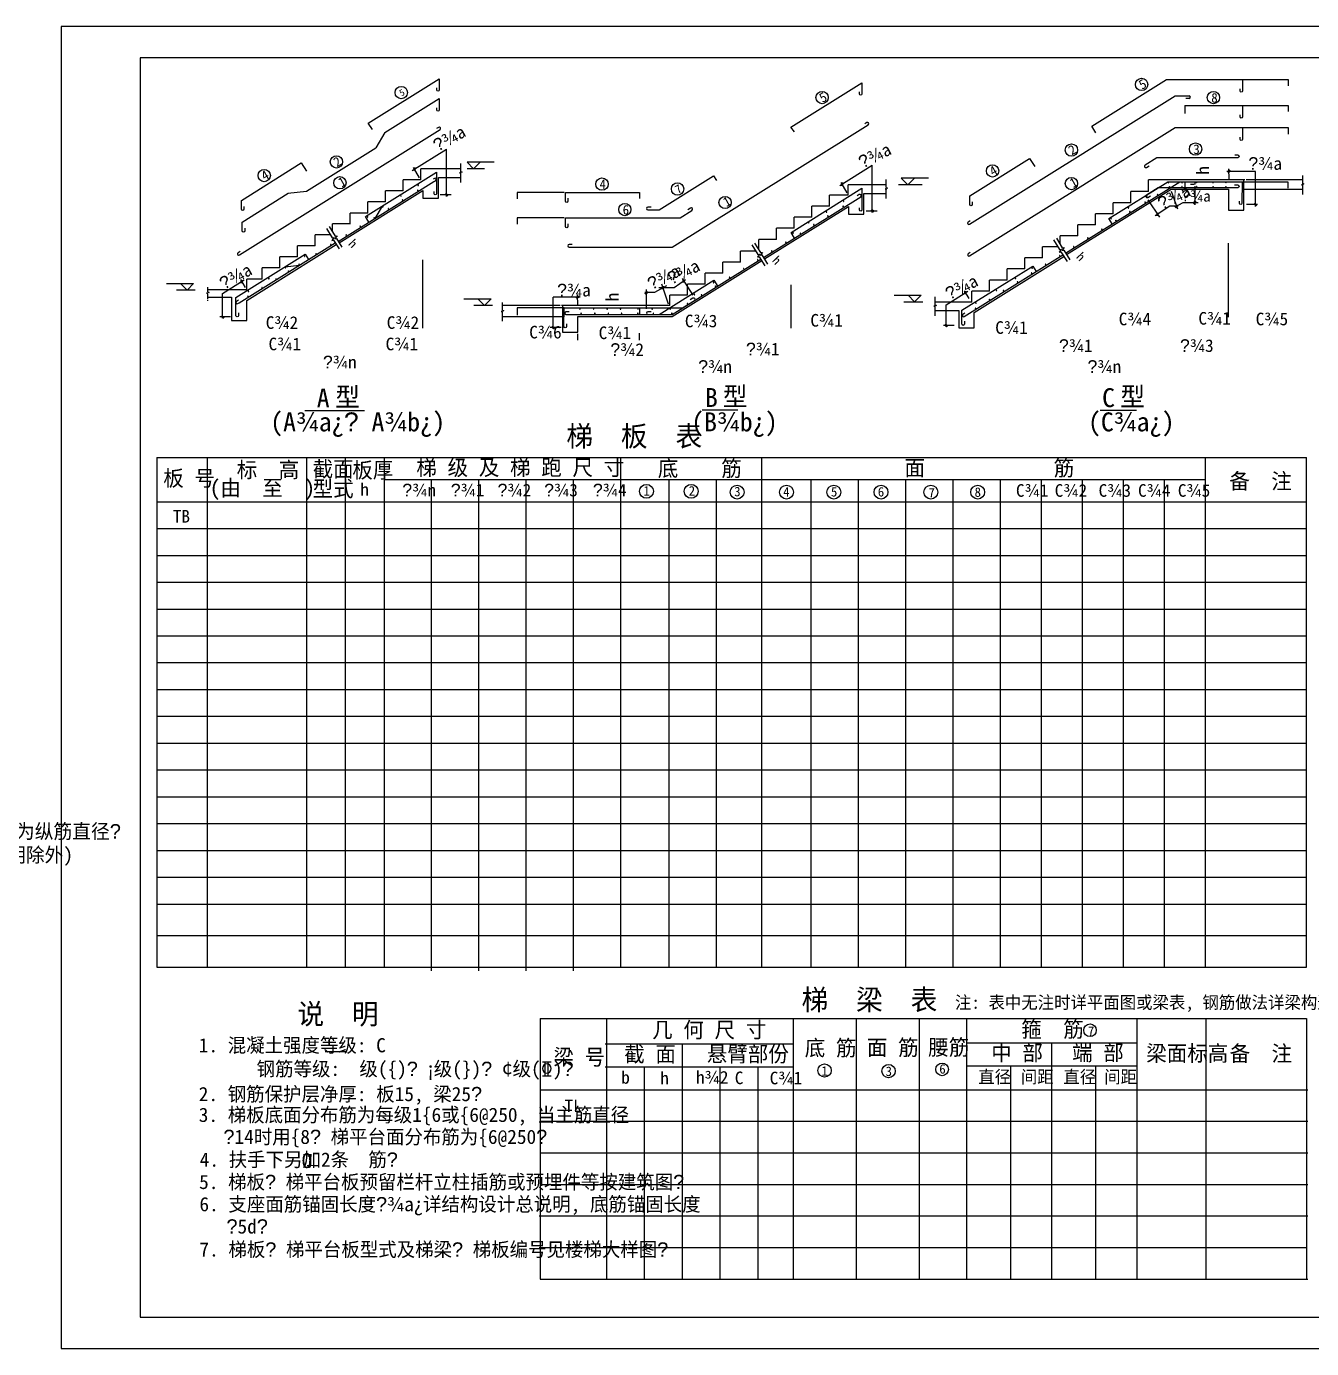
# Model space of a CAD drawing. Header units: metres. Extents: x 4568 to 182545, y -86951 to 35529.
# Drawn here: x 47393 to 75915, y 5829 to 35159 of the extents above; entities that cross this region are included whole.
import ezdxf

# ---------------------------------------------------------------- set-up
doc = ezdxf.new("R2010")
doc.units = ezdxf.units.M
for name, color, linetype in [('1', 1, 'Continuous'), ('2', 4, 'Continuous'), ('DIM', 1, 'Continuous'), ('NOTE', 7, 'Continuous'), ('SHADELINE', 12, 'Continuous'), ('TABLE', 3, 'Continuous'), ('TEXT', 7, 'Continuous'), ('TK', 7, 'Continuous'), ('WALL', 2, 'Continuous')]:
    doc.layers.add(name, color=color, linetype=linetype)

msp = doc.modelspace()

# ---------------------------------------------------------------- linework, layer by layer
at = {"layer": '1'}
msp.add_line((54026.11, 12421.59), (54502.41, 12421.59), dxfattribs=at)
at = {"layer": '2'}
for p, q in [((70976.12, 32427.85), (72885.78, 33621.38)), ((72885.78, 33621.38), (73194.97, 33621.38)), ((73194.97, 33560.62), (73124.9, 33560.62)), ((55346.57, 32804.38), (55147.03, 32468.54)), ((68324.37, 30770.51), (70781.22, 32306.04)), ((70781.22, 32306.04), (70976.12, 32427.85)), ((53192.33, 31458.07), (53609.48, 31507.57)), ((55286.07, 31170.53), (55125.23, 30899.83)), ((68338.9, 30847.12), (68294.02, 30819.08)), ((53131.83, 29824.21), (53450.86, 29862.07))]:
    msp.add_line(p, q, dxfattribs=at)
for points in [[(55070.32, 32871.6), (54979.96, 33016.21), (56551.45, 33998.5), (56551.45, 33745.17, -1), (56502.45, 33745.17), (56502.45, 33794.17)], [(64436.62, 32819.34), (64360.68, 32927.92), (65932.17, 33910.21), (65932.17, 33656.88, -1), (65883.17, 33656.88), (65883.17, 33705.88)], [(71127.98, 32800.14), (71037.62, 32944.75), (72696.79, 33981.82), (74379.97, 33981.82), (74379.82, 33724.82, -1), (74330.82, 33724.82), (74330.82, 33773.82)], [(55346.57, 32804.38), (56551.45, 33557.51), (56551.45, 33304.18, -1), (56502.45, 33304.18), (56502.45, 33353.18)], [(73102.75, 33407.04), (74379.97, 33407.04), (74379.82, 33150.04, -1), (74330.82, 33150.04), (74330.82, 33199.04)], [(73102.75, 33407.04), (74379.97, 33407.04), (74379.82, 33150.04, -1), (74330.82, 33150.04), (74330.82, 33199.04)], [(52134.19, 30165.34), (52089.31, 30137.3, 0.98), (52119.66, 30088.73), (56572.2, 32871.57, 0.98), (56541.85, 32920.14), (56496.97, 32892.09)], [(59506.32, 30321.26), (59436.25, 30321.26, 1), (59436.25, 30260.5), (61726.51, 30260.5), (63222.52, 31195.51), (66074.87, 32978.22, 0.98), (66044.52, 33026.79), (65999.64, 32998.75)], [(68340.16, 30142.87), (68295.28, 30114.83, 0.98), (68325.63, 30066.25), (70782.47, 31601.78), (70977.38, 31723.6), (72887.04, 32917.13)], [(72887.04, 32917.13), (74379.97, 32917.13), (74379.82, 32653.8, -1), (74330.82, 32653.8), (74330.82, 32702.8)], [(53609.48, 31507.57), (55147.03, 32468.54, 0.98)], [(74211.06, 32307.98), (74281.13, 32307.98, -1), (74281.13, 32247.22), (72482.32, 32247.22), (72220.11, 32083.37, 1), (72252.31, 32031.85), (72311.73, 32068.98)], [(52220.27, 31167.11), (52220.27, 31105.37, -1), (52162.94, 31105.37), (52162.94, 31299.9), (53491.12, 32130.05), (53606.55, 31948.09)], [(68385.04, 31268.2), (68385.04, 31206.46, -1), (68327.71, 31206.46), (68327.71, 31400.99), (69655.89, 32231.13), (69771.32, 32049.18)], [(54995.92, 30819.01), (54919.46, 30941.37), (56490.95, 31923.66), (56490.95, 31444.63, -1), (56441.95, 31444.63), (56441.95, 31493.63)], [(56426.33, 31714.12), (56474.16, 31736.77, 0.98), (56449.66, 31788.53), (56416.54, 31772.85)], [(61255.83, 31153.05), (61185.76, 31153.05, 1), (61185.76, 31092.29), (61438.6, 31092.29), (62640.41, 31845.75), (62706.17, 31737.49)], [(70455.12, 30131.12), (72988.88, 31714.71), (73298.07, 31714.71, -1), (73298.07, 31653.95), (73228, 31653.95)], [(73469.67, 31714.3), (74374.21, 31714.3), (74368.34, 31234.55, -1), (74319.34, 31234.55), (74319.34, 31283.55)], [(52239.7, 30687.29), (52239.7, 30625.55, -1), (52182.37, 30625.55), (52182.37, 30820.08), (53205.64, 31459.65)], [(59412.34, 31345.72), (59412.34, 31283.98, -1), (59355.01, 31283.98), (59355.01, 31478.51), (60996.61, 31478.37)], [(63754.18, 30035.78), (65908.17, 31382.02, 0.98), (65877.82, 31430.59), (65832.94, 31402.55)], [(64438.99, 30463.79), (64362.76, 30585.79), (65934.24, 31568.08), (65934.24, 31088.92, -1), (65885.24, 31088.92), (65885.24, 31137.92)], [(74278.23, 31580.71), (72512.76, 31580.71), (72250.55, 31416.86, 1), (72282.75, 31365.33), (72342.17, 31402.46)], [(74208.16, 31641.47), (74278.23, 31641.47, -1), (74278.23, 31580.71), (73469.67, 31580.71)], [(59412.34, 30782.27), (59412.34, 30720.53, -1), (59355.01, 30720.53), (59355.01, 30915.06), (61900.89, 30914.83), (62163.1, 31078.67, 1), (62130.9, 31130.2), (62071.48, 31093.07)], [(52100.74, 28803.86), (52100.74, 28742.12, -1), (52043.41, 28742.12), (52043.41, 29143.94), (53581.85, 30105.48), (53655.44, 29989.93)], [(68222.41, 28798.05), (68177.54, 28770.01, 0.98), (68207.89, 28721.43), (70393.48, 30090.14)], [(68210.21, 28617.69), (68210.21, 28555.95, -1), (68152.88, 28555.95), (68152.88, 28860.94), (69727.19, 29843.98), (69805.09, 29721.67)], [(61255.77, 28830.23), (61185.7, 28830.23, 1), (61185.7, 28769.47), (61438.54, 28769.47), (62649.3, 29527.61), (62736.69, 29390.53)], [(52099.82, 29085.75), (52054.95, 29057.71, 0.98), (52085.3, 29009.14), (52116.37, 29028.56)], [(60861.66, 28914.52), (61956.05, 28914.42), (62218.26, 29078.27, 1), (62186.06, 29129.8), (62126.64, 29092.66)], [(60861.66, 28914.52), (61956.05, 28914.42), (62218.26, 29078.27, 1), (62186.06, 29129.8), (62126.64, 29092.66)], [(59380.63, 28562.52), (59380.63, 28500.78, -1), (59323.3, 28500.78), (59327.3, 28914.65), (61956.05, 28914.42)], [(59437.72, 28830.19), (59367.65, 28830.19, 1), (59367.65, 28769.43), (61724.06, 28769.43)], [(59437.72, 28830.19), (59367.65, 28830.19, 1), (59367.65, 28769.43), (60800.41, 28769.43)]]:
    msp.add_lwpolyline(points, format="xyb", dxfattribs=at)
for points in [[(54310.88, 30390.85), (56432.61, 31716.96)], [(71489.03, 30777.31), (71413.58, 30898.06), (72726.68, 31714.3), (74374.21, 31714.3)], [(52114.18, 29026.65), (54248.14, 30360.37)], [(60861.66, 28769.43), (61724.06, 28769.43), (63690.33, 29998.34)], [(60861.66, 28769.43), (61724.06, 28769.43), (63690.33, 29998.34)]]:
    msp.add_lwpolyline(points, dxfattribs=at)
for points in [[(72741.84, 31694.2, 0.77), (72735.2, 31704.84, 1.31)], [(73046.71, 31694.2, 0.77), (73040.07, 31704.84, 1.31)], [(73366.89, 31694.2, 0.77), (73360.25, 31704.84, 1.31)], [(73732.39, 31694.2, 0.77), (73725.75, 31704.84, 1.31)], [(74017.06, 31694.2, 0.77), (74010.41, 31704.84, 1.31)], [(55710.25, 31393.14, 0.77), (55703.61, 31403.78, 1.31)], [(56082.21, 31516.36, 0.77), (56075.56, 31527, 1.31)], [(56091.72, 31631.51, 0.77), (56085.08, 31642.15, 1.31)], [(72265.97, 31387.17, 0.77), (72259.32, 31397.8, 1.31)], [(72502.36, 31420.25, 0.77), (72495.72, 31430.89, 1.31)], [(72766.83, 31594.3, 0.77), (72760.18, 31604.93, 1.31)], [(73043.27, 31594.3, 0.77), (73036.63, 31604.93, 1.31)], [(73371.57, 31594.3, 0.77), (73364.93, 31604.93, 1.31)], [(73737.07, 31594.3, 0.77), (73730.43, 31604.93, 1.31)], [(74017.68, 31594.3, 0.77), (74011.04, 31604.93, 1.31)], [(55309.69, 31155.32, 0.77), (55303.04, 31165.96, 1.31)], [(55430.63, 31109.21, 0.77), (55423.99, 31119.85, 1.31)], [(55742.29, 31303.96, 0.77), (55735.65, 31314.59, 1.31)], [(65525.5, 31161.29, 0.77), (65518.86, 31171.93, 1.31)], [(65535.02, 31276.44, 0.77), (65528.37, 31287.08, 1.31)], [(71855.59, 31131.65, 0.77), (71848.94, 31142.28, 1.31)], [(72227.54, 31254.87, 0.77), (72220.9, 31265.5, 1.31)], [(72926.77, 31167.76, 0.77), (72920.12, 31178.4, 1.31)], [(54970.17, 30930.69, 0.77), (54963.52, 30941.32, 1.31)], [(55116.35, 30903.96, 0.77), (55109.7, 30914.6, 1.31)], [(64759.97, 30806.41, 0.77), (64753.32, 30817.05, 1.31)], [(65153.55, 31038.07, 0.77), (65146.9, 31048.71, 1.31)], [(65185.59, 30948.89, 0.77), (65178.94, 30959.53, 1.31)], [(71470.8, 30891.2, 0.77), (71464.15, 30901.84, 1.31)], [(71575.97, 30847.72, 0.77), (71569.33, 30858.35, 1.31)], [(71887.63, 31042.46, 0.77), (71880.98, 31053.1, 1.31)], [(54495.66, 30524.98, 0.77), (54489.01, 30535.61, 1.31)], [(54807.32, 30719.72, 0.77), (54800.67, 30730.36, 1.31)], [(64413.47, 30575.62, 0.77), (64406.82, 30586.25, 1.31)], [(64573.99, 30559.4, 0.77), (64567.35, 30570.03, 1.31)], [(64873.93, 30754.14, 0.77), (64867.29, 30764.78, 1.31)], [(71264.31, 30652.97, 0.77), (71257.67, 30663.61, 1.31)], [(54153.95, 30310.21, 0.77), (54147.31, 30320.85, 1.31)], [(64250.62, 30364.65, 0.77), (64243.97, 30375.29, 1.31)], [(70952.66, 30458.23, 0.77), (70946.01, 30468.86, 1.31)], [(53573.53, 30057.97, 0.77), (53566.88, 30068.6, 1.31)], [(53828.94, 30108.79, 0.77), (53822.29, 30119.43, 1.31)], [(63627.3, 29975.16, 0.77), (63620.65, 29985.8, 1.31)], [(63938.96, 30169.91, 0.77), (63932.31, 30180.54, 1.31)], [(53145.92, 29804.73, 0.77), (53139.27, 29815.37, 1.31)], [(53214.67, 29724.74, 0.77), (53208.02, 29735.38, 1.31)], [(53449.06, 29872.44, 0.77), (53442.42, 29883.07, 1.31)], [(63315.64, 29780.42, 0.77), (63309, 29791.05, 1.31)], [(69706.03, 29679.25, 0.77), (69699.38, 29689.88, 1.31)], [(69718.87, 29796.47, 0.77), (69712.22, 29807.11, 1.31)], [(70017.68, 29873.99, 0.77), (70011.04, 29884.63, 1.31)], [(52625.71, 29356.51, 0.77), (52619.07, 29367.14, 1.31)], [(52779.42, 29561.76, 0.77), (52772.78, 29572.39, 1.31)], [(52937.37, 29551.25, 0.77), (52930.73, 29561.89, 1.31)], [(62648.65, 29472.84, 0.77), (62642.01, 29483.48, 1.31)], [(62692.33, 29390.93, 0.77), (62685.68, 29401.56, 1.31)], [(63003.99, 29585.67, 0.77), (62997.34, 29596.31, 1.31)], [(69350.69, 29566.41, 0.77), (69344.05, 29577.05, 1.31)], [(69394.37, 29484.5, 0.77), (69387.72, 29495.14, 1.31)], [(52314.06, 29161.76, 0.77), (52307.41, 29172.4, 1.31)], [(52325.65, 29278.21, 0.77), (52319, 29288.84, 1.31)], [(62222.72, 29206.69, 0.77), (62216.08, 29217.32, 1.31)], [(62380.67, 29196.18, 0.77), (62374.02, 29206.82, 1.31)], [(68771.05, 29095.01, 0.77), (68764.41, 29105.65, 1.31)], [(68924.76, 29300.26, 0.77), (68918.12, 29310.9, 1.31)], [(69082.71, 29289.76, 0.77), (69076.06, 29300.39, 1.31)], [(59682.36, 28886.69, 0.77), (59675.71, 28897.32, 1.31)], [(59707.35, 28786.78, 0.77), (59700.7, 28797.41, 1.31)], [(59987.23, 28886.69, 0.77), (59980.59, 28897.32, 1.31)], [(60012.22, 28786.78, 0.77), (60005.57, 28797.41, 1.31)], [(60287.1, 28886.69, 0.77), (60280.46, 28897.32, 1.31)], [(60312.09, 28786.78, 0.77), (60305.45, 28797.41, 1.31)], [(60581.98, 28886.69, 0.77), (60575.33, 28897.32, 1.31)], [(60606.97, 28786.78, 0.77), (60600.32, 28797.41, 1.31)], [(60967.41, 28786.78, 0.77), (60960.77, 28797.41, 1.31)], [(60971.81, 28886.69, 0.77), (60965.17, 28897.32, 1.31)], [(61286.68, 28886.69, 0.77), (61280.03, 28897.32, 1.31)], [(61311.67, 28786.78, 0.77), (61305.02, 28797.41, 1.31)], [(61685.6, 28890.32, 0.77), (61678.95, 28900.96, 1.31)], [(61721.49, 28786.78, 0.77), (61714.85, 28797.41, 1.31)], [(62069.01, 29001.44, 0.77), (62062.37, 29012.07, 1.31)], [(68459.39, 28900.26, 0.77), (68452.75, 28910.9, 1.31)], [(68470.99, 29016.71, 0.77), (68464.34, 29027.35, 1.31)]]:
    msp.add_lwpolyline(points, format="xyb", close=True, dxfattribs=at)
for centre, radius, start, end in [((73194.97, 33591), 30.38, 270, 90), ((68309.59, 30795.04), 28.64, 122.92, 301.08)]:
    msp.add_arc(centre, radius, start, end, dxfattribs=at)
at = {"layer": 'DIM'}
for p, q in [((50289.97, 25595.16), (50289.97, 14290.18)), ((50289.97, 25595.16), (75800.59, 25595.16)), ((51400.75, 25595.16), (51400.75, 14290.18)), ((53610.59, 25595.16), (53610.59, 14290.18)), ((54466.45, 25595.16), (54466.45, 14290.18)), ((55331.93, 25595.16), (55331.93, 14290.18)), ((60578.96, 25595.16), (60578.96, 14290.18)), ((63708.82, 25595.16), (63708.82, 14290.18)), ((73560.59, 14290.18), (73560.59, 25595.16)), ((75800.59, 14290.18), (75800.59, 25595.16)), ((55331.93, 25105.18), (73560.59, 25105.18)), ((56378.96, 25105.18), (56378.96, 14207.34)), ((57428.96, 25105.18), (57428.96, 14207.34)), ((58478.96, 25105.18), (58478.96, 14207.34)), ((59528.96, 25105.18), (59528.96, 14207.34)), ((61660.59, 14290.18), (61660.59, 25105.18)), ((62710.59, 14290.18), (62710.59, 25105.18)), ((64810.59, 14290.18), (64810.59, 25105.18)), ((65860.59, 14290.18), (65860.59, 25105.18)), ((66910.59, 14290.18), (66910.59, 25105.18)), ((67960.59, 14290.18), (67960.59, 25105.18)), ((69010.59, 14290.18), (69010.59, 25105.18)), ((69920.59, 14290.18), (69920.59, 25105.18)), ((70830.59, 14290.18), (70830.59, 25105.18)), ((71740.59, 14290.18), (71740.59, 25105.18)), ((72650.59, 14290.18), (72650.59, 25105.18)), ((50285.92, 24615.18), (75800.59, 24615.18)), ((50285.92, 24020.18), (75800.59, 24020.18)), ((50285.92, 23425.18), (75800.59, 23425.18)), ((50285.92, 22830.18), (75800.59, 22830.18)), ((50285.92, 22235.18), (75800.59, 22235.18)), ((50285.92, 21640.18), (75800.59, 21640.18)), ((50285.92, 21045.18), (75800.59, 21045.18)), ((50285.92, 20450.18), (75800.59, 20450.18)), ((50285.92, 19855.18), (75800.59, 19855.18)), ((50285.92, 19260.18), (75800.59, 19260.18)), ((50285.92, 18665.18), (75800.59, 18665.18)), ((50285.92, 18070.18), (75800.59, 18070.18)), ((50285.92, 17475.18), (75800.59, 17475.18)), ((50285.92, 16880.18), (75800.59, 16880.18)), ((50285.92, 16285.18), (75800.59, 16285.18)), ((50285.92, 15690.18), (75800.59, 15690.18)), ((50285.92, 14990.18), (75800.59, 14990.18)), ((50285.92, 14290.18), (75800.59, 14290.18))]:
    msp.add_line(p, q, dxfattribs=at)
for centre in [(61152.72, 24846.23), (62146.46, 24846.23), (63165.4, 24829.35), (64262.18, 24829.35), (65313.58, 24829.35), (66359.63, 24829.35), (67465.1, 24829.35), (68505.75, 24829.35)]:
    msp.add_circle(centre, 154, dxfattribs=at)
at = {"layer": 'NOTE'}
for p, q in [((74379.97, 33981.82), (74379.97, 33981.82)), ((74379.97, 33981.82), (74379.97, 33981.82)), ((74379.97, 33981.82), (75392.86, 33981.82)), ((75392.86, 33981.82), (75392.86, 33844.22)), ((73102.75, 33407.04), (73102.75, 33229.96)), ((74379.97, 33407.04), (75392.86, 33407.04)), ((75392.86, 33407.04), (75392.86, 33274.14)), ((74379.97, 32917.13), (75392.86, 32917.13)), ((75392.86, 32917.13), (75392.86, 32766.41)), ((55956.15, 31961.05), (56713.24, 32437.42)), ((56713.24, 31388.74), (56713.24, 32437.42)), ((56118.21, 31801.4), (55982.33, 32031.65)), ((55995.85, 31960.02), (55995.85, 32026.87)), ((55998.3, 31960.02), (55998.3, 32026.87)), ((56000.75, 31960.02), (56000.75, 32026.87)), ((56003.2, 31960.02), (56003.2, 32026.87)), ((56005.65, 31960.02), (56005.65, 32026.87)), ((56008.1, 31960.02), (56008.1, 32026.87)), ((56010.55, 31960.02), (56010.55, 32026.87)), ((56013, 31960.02), (56013, 32026.87)), ((56015.45, 31960.02), (56015.45, 32026.87)), ((56017.9, 31960.02), (56017.9, 32026.87)), ((57034.25, 31695.18), (57034.25, 32115.1)), ((57558.66, 31999.95), (57174.78, 31999.95)), ((65448.94, 31627.41), (66166.66, 32080.17)), ((66166.66, 31031.49), (66166.66, 32080.17)), ((74055.69, 31926.51), (74102.96, 31973.78)), ((74057.43, 31924.78), (74104.7, 31972.04)), ((74059.16, 31923.04), (74106.43, 31970.31)), ((74086.14, 31773.91), (74082.14, 32001.74)), ((57035.23, 31939.69), (57061.69, 31926.46)), ((65611, 31467.75), (65475.12, 31698)), ((65488.64, 31626.37), (65488.64, 31693.22)), ((65491.09, 31626.37), (65491.09, 31693.22)), ((65493.54, 31626.37), (65493.54, 31693.22)), ((65495.99, 31626.37), (65495.99, 31693.22)), ((65498.44, 31626.37), (65498.44, 31693.22)), ((65500.89, 31626.37), (65500.89, 31693.22)), ((65503.34, 31626.37), (65503.34, 31693.22)), ((65505.79, 31626.37), (65505.79, 31693.22)), ((65508.24, 31626.37), (65508.24, 31693.22)), ((65510.69, 31626.37), (65510.69, 31693.22)), ((66477.55, 31585.11), (66477.55, 31760.03)), ((73102.75, 31710.57), (73102.75, 31581.96)), ((74668.55, 31940.07), (74034, 31940.07)), ((74060.89, 31921.31), (74108.16, 31968.58)), ((74062.62, 31919.58), (74109.89, 31966.85)), ((74064.36, 31917.85), (74111.63, 31965.12)), ((74066.09, 31916.11), (74113.36, 31963.38)), ((74067.82, 31914.38), (74115.09, 31961.65)), ((74069.55, 31912.65), (74116.82, 31959.92)), ((74071.29, 31910.92), (74118.56, 31958.19)), ((74374.21, 31714.3), (75391.69, 31714.3)), ((74668.55, 31160.93), (74668.55, 31940.07)), ((75391.69, 31714.3), (75391.69, 31573.92)), ((75717.99, 31433.69), (75717.99, 31853.61)), ((75718.97, 31678.2), (75745.43, 31664.97)), ((56819.14, 31419.93), (56578.32, 31419.93)), ((56735.66, 31392.96), (56688.39, 31440.23)), ((56737.39, 31394.69), (56690.12, 31441.96)), ((56739.12, 31396.43), (56691.85, 31443.7)), ((56740.85, 31398.16), (56693.58, 31445.43)), ((56742.59, 31399.89), (56695.32, 31447.16)), ((56744.32, 31401.62), (56697.05, 31448.89)), ((56746.05, 31403.36), (56698.78, 31450.63)), ((56747.78, 31405.09), (56700.51, 31452.36)), ((56749.52, 31406.82), (56702.25, 31454.09)), ((56751.25, 31408.55), (56703.98, 31455.82)), ((58284.46, 31478.56), (58284.46, 31335.65)), ((59330.19, 31478.56), (58284.46, 31478.56)), ((60996.61, 31478.37), (60996.61, 31343.4)), ((66504.99, 31571.39), (66448.64, 31554.73)), ((66448.64, 31554.73), (66478.53, 31544.93)), ((66477.55, 31585.11), (66504.99, 31571.39)), ((66477.55, 31340.11), (66477.55, 31545.25)), ((67269.49, 31644.88), (66747.14, 31644.88)), ((72797.05, 31501.09), (72938.48, 31111.88)), ((73327.48, 31617.11), (73321.5, 31200.49)), ((75745.43, 31664.97), (75689.08, 31648.31)), ((75689.08, 31648.31), (75718.97, 31638.51)), ((66196, 31042.64), (66148.74, 31089.91)), ((66197.74, 31044.37), (66150.47, 31091.64)), ((66199.47, 31046.1), (66152.2, 31093.37)), ((66201.2, 31047.84), (66153.93, 31095.11)), ((66202.93, 31049.57), (66155.66, 31096.84)), ((66204.67, 31051.3), (66157.4, 31098.57)), ((72279.9, 31314.32), (72537.42, 30929.34)), ((72766.08, 31170.95), (72440.99, 30954.37)), ((72958.18, 31170.95), (72766.08, 31170.95)), ((72886.32, 31153.26), (72933.59, 31200.53)), ((72888.05, 31151.53), (72935.32, 31198.8)), ((72888.77, 31153.4), (73066.55, 31254.63)), ((72889.78, 31149.8), (72937.05, 31197.07)), ((72891.52, 31148.06), (72938.79, 31195.33)), ((72893.25, 31146.33), (72940.52, 31193.6)), ((72894.98, 31144.6), (72942.25, 31191.87)), ((72896.71, 31142.87), (72943.98, 31190.14)), ((72898.44, 31141.13), (72945.71, 31188.4)), ((72900.18, 31139.4), (72947.45, 31186.67)), ((72901.91, 31137.67), (72949.18, 31184.94)), ((73066.55, 31254.63), (73401.5, 31254.63)), ((73289.51, 31238.38), (73336.78, 31285.65)), ((73291.24, 31236.65), (73338.51, 31283.92)), ((73292.97, 31234.92), (73340.24, 31282.19)), ((73294.71, 31233.19), (73341.98, 31280.45)), ((73296.44, 31231.45), (73343.71, 31278.72)), ((73298.17, 31229.72), (73345.44, 31276.99)), ((73299.9, 31227.99), (73347.17, 31275.26)), ((73301.64, 31226.26), (73348.91, 31273.53)), ((73303.37, 31224.52), (73350.64, 31271.79)), ((73304.74, 31222.94), (73352.01, 31270.21)), ((74715.45, 31209.26), (74474.63, 31209.26)), ((74688.29, 31176.53), (74641.02, 31223.8)), ((74690.02, 31178.26), (74642.75, 31225.53)), ((74691.75, 31180), (74644.48, 31227.27)), ((74693.49, 31181.73), (74646.22, 31229)), ((74695.22, 31183.46), (74647.95, 31230.73)), ((74696.95, 31185.19), (74649.68, 31232.46)), ((74698.68, 31186.93), (74651.41, 31234.19)), ((74700.42, 31188.66), (74653.15, 31235.93)), ((74702.15, 31190.39), (74654.88, 31237.66)), ((74703.88, 31192.12), (74656.61, 31239.39)), ((58284.46, 30915.26), (58284.46, 30772.35)), ((59330.19, 30915.26), (58284.46, 30915.26)), ((66272.56, 31062.68), (66031.74, 31062.68)), ((66189.08, 31035.71), (66141.81, 31082.98)), ((66190.81, 31037.44), (66143.54, 31084.71)), ((66192.54, 31039.18), (66145.27, 31086.44)), ((66194.27, 31040.91), (66147, 31088.18)), ((72486.59, 30958.21), (72486.59, 31025.06)), ((72489.88, 30958.73), (72489.88, 31025.58)), ((72492.33, 30958.73), (72492.33, 31025.58)), ((72494.78, 30958.73), (72494.78, 31025.58)), ((72497.23, 30958.73), (72497.23, 31025.58)), ((72499.68, 30958.73), (72499.68, 31025.58)), ((72502.13, 30958.73), (72502.13, 31025.58)), ((72504.58, 30958.73), (72504.58, 31025.58)), ((72507.03, 30958.73), (72507.03, 31025.58)), ((72509.48, 30958.73), (72509.48, 31025.58)), ((54051.12, 30678.49), (54180.05, 30467.8)), ((54113.87, 30717.7), (54242.79, 30507.01)), ((54286.6, 30513.66), (54236.68, 30452.99)), ((54242.79, 30507.01), (54286.6, 30513.66)), ((54223.85, 30474.45), (54173.93, 30413.79)), ((54173.93, 30413.79), (54212.36, 30417)), ((54180.05, 30467.8), (54223.85, 30474.45)), ((54211.82, 30416.96), (54333.92, 30222.84)), ((54236.68, 30452.99), (54275.11, 30456.21)), ((54274.56, 30456.17), (54396.67, 30262.05)), ((63490.73, 30312.11), (63623.25, 30101.06)), ((63553.47, 30351.32), (63686, 30140.27)), ((70189.5, 30425.5), (70319.99, 30208.92)), ((70252.25, 30464.71), (70382.74, 30248.13)), ((70363.8, 30215.57), (70313.88, 30154.91)), ((70319.99, 30208.92), (70363.8, 30215.57)), ((70426.54, 30254.78), (70376.62, 30194.12)), ((70382.74, 30248.13), (70426.54, 30254.78)), ((74074.33, 28931.61), (74074.33, 30351.31)), ((74074.33, 28708.21), (74074.33, 30258.81)), ((56194.39, 28466.96), (56194.39, 29984.85)), ((63667.06, 30107.71), (63617.14, 30047.05)), ((63617.14, 30047.05), (63655.57, 30050.27)), ((63623.25, 30101.06), (63667.06, 30107.71)), ((63655.02, 30050.22), (63777.74, 29844.55)), ((63729.8, 30146.92), (63679.88, 30086.26)), ((63679.88, 30086.26), (63718.32, 30089.47)), ((63686, 30140.27), (63729.8, 30146.92)), ((63717.77, 30089.43), (63840.48, 29883.76)), ((70313.88, 30154.91), (70352.31, 30158.13)), ((70351.76, 30158.08), (70489.62, 29940.63)), ((70376.62, 30194.12), (70415.06, 30197.34)), ((70414.51, 30197.29), (70552.37, 29979.84)), ((51418.36, 29271.26), (51418.36, 29376.62)), ((51744.82, 29231.78), (52226.46, 29534.83)), ((52253.21, 29369.93), (52150.64, 29543.74)), ((52161.01, 29466.58), (52161.01, 29533.43)), ((52163.46, 29466.58), (52163.46, 29533.43)), ((52165.91, 29466.58), (52165.91, 29533.43)), ((52168.36, 29466.58), (52168.36, 29533.43)), ((52170.81, 29466.58), (52170.81, 29533.43)), ((52173.26, 29466.58), (52173.26, 29533.43)), ((52175.71, 29466.58), (52175.71, 29533.43)), ((52178.16, 29466.58), (52178.16, 29533.43)), ((52180.61, 29466.58), (52180.61, 29533.43)), ((52183.06, 29466.58), (52183.06, 29533.43)), ((52284.19, 29314.54), (52284.19, 29555.16)), ((61601.38, 29403.95), (61333.99, 29253.22)), ((61765.92, 29362.85), (61429.98, 29362.85)), ((61645.56, 28997.44), (61491.68, 29445.06)), ((61510.05, 29331.53), (61510.05, 29398.38)), ((61512.5, 29331.53), (61512.5, 29398.38)), ((61514.95, 29331.53), (61514.95, 29398.38)), ((61517.4, 29331.53), (61517.4, 29398.38)), ((61519.85, 29331.53), (61519.85, 29398.38)), ((61522.3, 29331.53), (61522.3, 29398.38)), ((61524.75, 29331.53), (61524.75, 29398.38)), ((61527.2, 29331.53), (61527.2, 29398.38)), ((61529.65, 29331.53), (61529.65, 29398.38)), ((61532.1, 29331.53), (61532.1, 29398.38)), ((62019.59, 29540.98), (61765.92, 29362.85)), ((62187.18, 29194.61), (61951.03, 29568.39)), ((61970.29, 29480.05), (61970.29, 29546.9)), ((61972.74, 29480.05), (61972.74, 29546.9)), ((61975.19, 29480.05), (61975.19, 29546.9)), ((61977.64, 29480.05), (61977.64, 29546.9)), ((61980.09, 29480.05), (61980.09, 29546.9)), ((61982.54, 29480.05), (61982.54, 29546.9)), ((61984.99, 29480.05), (61984.99, 29546.9)), ((61987.44, 29480.05), (61987.44, 29546.9)), ((61989.89, 29480.05), (61989.89, 29546.9)), ((61992.34, 29480.05), (61992.34, 29546.9)), ((64362.76, 28464.57), (64362.76, 29430.13)), ((51141.05, 29304.6), (50720.14, 29304.6)), ((51445.8, 29257.54), (51389.45, 29240.88)), ((51389.45, 29240.88), (51419.34, 29231.08)), ((51943.64, 29314.54), (51418.36, 29314.54)), ((51418.36, 29271.26), (51445.8, 29257.54)), ((51418.36, 29106.31), (51418.36, 29231.4)), ((51418.36, 29069.77), (51418.36, 29088.04)), ((51744.82, 28683.61), (51744.82, 29231.78)), ((57957.78, 28863.23), (57957.78, 29038.15)), ((59686.27, 29149.73), (59080.78, 29149.73)), ((59080.78, 28450.57), (59080.78, 29149.73)), ((59594.11, 29136.17), (59641.38, 29183.44)), ((59595.84, 29134.43), (59643.11, 29181.7)), ((59597.57, 29132.7), (59644.84, 29179.97)), ((59599.31, 29130.97), (59646.58, 29178.24)), ((59601.04, 29129.24), (59648.31, 29176.51)), ((59602.77, 29127.5), (59650.04, 29174.77)), ((59604.5, 29125.77), (59651.77, 29173.04)), ((59606.24, 29124.04), (59653.51, 29171.31)), ((59607.97, 29122.31), (59655.24, 29169.58)), ((59609.7, 29120.57), (59656.97, 29167.84)), ((59630.27, 28977.86), (59626.27, 29205.69)), ((61333.99, 29253.22), (61114.6, 29253.22)), ((61121.13, 29233.32), (61168.4, 29280.59)), ((61122.86, 29231.58), (61170.13, 29278.85)), ((61124.6, 29229.85), (61171.87, 29277.12)), ((61126.33, 29228.12), (61173.6, 29275.39)), ((61128.06, 29226.39), (61175.33, 29273.66)), ((61129.79, 29224.66), (61177.06, 29271.92)), ((61131.53, 29222.92), (61178.8, 29270.19)), ((61133.26, 29221.19), (61180.53, 29268.46)), ((61134.99, 29219.46), (61182.26, 29266.73)), ((61136.72, 29217.73), (61183.99, 29265)), ((61155.74, 28894.67), (61155.74, 29321.74)), ((67287.46, 29043.46), (66866.55, 29043.46)), ((67563.7, 28738.69), (67563.7, 29158.61)), ((67806.7, 28981.88), (68288.34, 29284.93)), ((68315.09, 29120.04), (68212.52, 29293.84)), ((68222.89, 29216.68), (68222.89, 29283.53)), ((68225.34, 29216.68), (68225.34, 29283.53)), ((68227.79, 29216.68), (68227.79, 29283.53)), ((68230.24, 29216.68), (68230.24, 29283.53)), ((68232.69, 29216.68), (68232.69, 29283.53)), ((68235.14, 29216.68), (68235.14, 29283.53)), ((68237.59, 29216.68), (68237.59, 29283.53)), ((68240.04, 29216.68), (68240.04, 29283.53)), ((68242.49, 29216.68), (68242.49, 29283.53)), ((68244.94, 29216.68), (68244.94, 29283.53)), ((51780.15, 28697.67), (51732.88, 28744.94)), ((57740.44, 28964.99), (57319.53, 28964.99)), ((57985.22, 28849.51), (57928.87, 28832.85)), ((57928.87, 28832.85), (57958.76, 28823.05)), ((57957.78, 28863.23), (57985.22, 28849.51)), ((57957.78, 28618.23), (57957.78, 28823.37)), ((58281.57, 28914.65), (58281.57, 28751.68)), ((59327.3, 28914.65), (58281.57, 28914.65)), ((60987.57, 28915.47), (60989.83, 28915.47)), ((60996.61, 28915.47), (60996.61, 28759.58)), ((67591.14, 28969.97), (67534.79, 28953.31)), ((67534.79, 28953.31), (67564.68, 28943.51)), ((67564.68, 28983.2), (67591.14, 28969.97)), ((67806.7, 28495.54), (67806.7, 28981.88)), ((51923.2, 28714.81), (51682.39, 28714.81)), ((51764.56, 28682.08), (51717.29, 28729.35)), ((51766.29, 28683.81), (51719.02, 28731.08)), ((51768.02, 28685.54), (51720.75, 28732.81)), ((51769.75, 28687.27), (51722.48, 28734.54)), ((51771.49, 28689.01), (51724.22, 28736.28)), ((51773.22, 28690.74), (51725.95, 28738.01)), ((51774.95, 28692.47), (51727.68, 28739.74)), ((51776.68, 28694.2), (51729.41, 28741.47)), ((51778.42, 28695.94), (51731.15, 28743.21)), ((59259.16, 28481.76), (59018.34, 28481.76)), ((59100.51, 28449.03), (59053.24, 28496.3)), ((59102.25, 28450.76), (59054.98, 28498.03)), ((59103.98, 28452.5), (59056.71, 28499.77)), ((59105.71, 28454.23), (59058.44, 28501.5)), ((59107.44, 28455.96), (59060.17, 28503.23)), ((59109.17, 28457.69), (59061.9, 28504.96)), ((59110.91, 28459.43), (59063.64, 28506.7)), ((59112.64, 28461.16), (59065.37, 28508.43)), ((59114.37, 28462.89), (59067.1, 28510.16)), ((59116.1, 28464.62), (59068.83, 28511.89)), ((67985.08, 28526.74), (67744.27, 28526.74)), ((67826.44, 28494.01), (67779.17, 28541.28)), ((67828.17, 28495.74), (67780.9, 28543.01)), ((67829.9, 28497.47), (67782.63, 28544.74)), ((67831.63, 28499.21), (67784.36, 28546.48)), ((67833.37, 28500.94), (67786.1, 28548.21)), ((67835.1, 28502.67), (67787.83, 28549.94)), ((67836.83, 28504.4), (67789.56, 28551.67)), ((67838.56, 28506.14), (67791.29, 28553.41)), ((67840.3, 28507.87), (67793.03, 28555.14)), ((67842.03, 28509.6), (67794.76, 28556.87)), ((59628.33, 28200.15), (59628.33, 28340.05)), ((60998.94, 28200.15), (60998.94, 28351.74))]:
    msp.add_line(p, q, dxfattribs=at)
for points in [[(57773.46, 32149.5), (57171.35, 32149.5), (57317.17, 32003.28), (57463.39, 32149.5)], [(67409.97, 31794.43), (66807.85, 31794.43), (66953.68, 31648.22), (67099.89, 31794.43)], [(50502.66, 29456.61), (51104.77, 29456.61), (50958.95, 29310.39), (50812.73, 29456.61)], [(57102.06, 29117), (57704.17, 29117), (57558.35, 28970.78), (57412.13, 29117)], [(66649.07, 29195.46), (67251.19, 29195.46), (67105.36, 29049.25), (66959.15, 29195.46)], [(53570.29, 26641.44), (54898.25, 26641.44)], [(62393.67, 26652.29), (63179, 26652.29)], [(71226.24, 26649.22), (72026.86, 26649.22)]]:
    msp.add_lwpolyline(points, dxfattribs=at)
for points in [[(70641, 30263.48, 0.77), (70634.35, 30274.12, 1.31)], [(70329.34, 30068.74, 0.77), (70322.69, 30079.37, 1.31)]]:
    msp.add_lwpolyline(points, format="xyb", close=True, dxfattribs=at)
for centre in [(55713.4, 33690.22), (72144.12, 33872.2), (65052.76, 33581.26), (73738.16, 33579.64), (73738.16, 33579.64), (73339.71, 32439.54), (54273.37, 32153.61), (70584.55, 32417.48), (52671.24, 31851.51), (68836.01, 31952.59), (54351.09, 31690.27), (60167.16, 31661.91), (61843.35, 31552.7), (70584.55, 31674.07), (62900.47, 31253.09), (60673.98, 31095.6)]:
    msp.add_circle(centre, 136.71, dxfattribs=at)
at = {"layer": 'TABLE'}
for p, q in [((58795.15, 13154.02), (75803.25, 13154.02)), ((58795.15, 13154.02), (58795.15, 7370.54)), ((60263.74, 13154.02), (60263.74, 7370.54)), ((64406.46, 13154.02), (64406.46, 7370.54)), ((65806.46, 13154.02), (65806.46, 7370.54)), ((67206.46, 13154.02), (67206.46, 7370.54)), ((68256.46, 13154.02), (68256.46, 7370.54)), ((72036.46, 13154.02), (72036.46, 8070.54)), ((72036.46, 13154.02), (72036.46, 7370.54)), ((73568.79, 13154.02), (73568.79, 7370.54)), ((75803.25, 13154.02), (75803.25, 7370.54)), ((60239.29, 12590.07), (64406.46, 12590.07)), ((61943.74, 12590.07), (61943.74, 7370.54)), ((72036.46, 12606.46), (68256.46, 12606.46)), ((70146.46, 12606.46), (70146.46, 8070.54)), ((60239.29, 12077.21), (64406.46, 12077.21)), ((61103.74, 12077.21), (61103.74, 7370.54)), ((62783.74, 12077.21), (62783.74, 7370.54)), ((63622.95, 12077.21), (63622.95, 7370.54)), ((72036.46, 12093.59), (68256.46, 12093.59)), ((69233.1, 12093.59), (69233.1, 7370.54)), ((70146.46, 12093.59), (70146.46, 7370.54)), ((71123.1, 12093.59), (71123.1, 7370.54)), ((58795.15, 11570.54), (75828.8, 11570.54)), ((58795.15, 10870.54), (75828.8, 10870.54)), ((58795.15, 10170.54), (75828.8, 10170.54)), ((58795.15, 9470.54), (75828.8, 9470.54)), ((58795.15, 9470.54), (75828.8, 9470.54)), ((58772.29, 8770.54), (75805.94, 8770.54)), ((58795.15, 8770.54), (75828.8, 8770.54)), ((58772.29, 8070.54), (75805.94, 8070.54)), ((58795.15, 7370.54), (75828.8, 7370.54))]:
    msp.add_line(p, q, dxfattribs=at)
at = {"layer": 'TEXT'}
for centre, radius in [((70998.18, 12889.89), 140), ((65107.61, 11996.37), 147), ((66528.35, 11984.63), 147), ((67716.08, 12021.33), 140)]:
    msp.add_circle(centre, radius, dxfattribs=at)
at = {"layer": 'TK'}
for points in [[(48165.07, 5828.79), (89745.07, 5828.79), (89745.07, 35158.79), (48165.07, 35158.79)], [(49915.07, 6528.79), (89045.07, 6528.79), (89045.07, 34458.79), (49915.07, 34458.79)]]:
    msp.add_lwpolyline(points, close=True, dxfattribs=at)
at = {"layer": 'WALL'}
for p, q in [((56148.33, 31754.95), (56148.33, 31999.95)), ((57034.25, 31999.95), (56148.33, 31999.95)), ((56148.33, 31754.95), (55756.33, 31754.95)), ((55756.33, 31509.95), (55756.33, 31754.95)), ((56534.94, 31810.33), (57034.25, 31810.33)), ((56534.94, 31345.81), (56534.94, 31810.33)), ((57061.69, 31926.46), (57005.34, 31909.8)), ((57005.34, 31909.8), (57035.23, 31900)), ((73480.36, 31753.01), (72293.67, 31753.01)), ((72293.67, 31493.46), (72293.67, 31753.01)), ((74437.47, 31753.01), (73469.67, 31753.01)), ((74414.88, 31084.32), (74414.88, 31753.01)), ((75717.99, 31753.01), (74461.43, 31753.01)), ((54331.69, 30357.55), (56194.39, 31521.74)), ((55364.33, 31264.95), (55364.33, 31509.95)), ((55756.33, 31509.95), (55364.33, 31509.95)), ((56194.39, 31521.74), (56194.39, 31345.81)), ((65215.38, 31170.62), (65215.38, 31415.62)), ((65631, 31415.62), (65215.38, 31415.62)), ((66477.55, 31644.88), (65631, 31644.88)), ((65631, 31415.62), (65631, 31644.88)), ((65978.24, 30990.74), (65978.24, 31455.26)), ((65978.24, 31455.26), (66477.55, 31455.26)), ((70477.03, 30096.05), (72801.48, 31548.84)), ((71901.67, 31248.46), (71901.67, 31493.46)), ((72293.67, 31493.46), (71901.67, 31493.46)), ((72801.48, 31548.84), (74074.33, 31548.84)), ((73299.09, 31548.84), (73903.75, 31548.84)), ((74074.33, 31548.84), (74074.33, 31084.32)), ((74414.88, 31548.84), (75717.99, 31548.84)), ((54972.33, 31019.95), (54972.33, 31264.95)), ((55364.33, 31264.95), (54972.33, 31264.95)), ((56194.39, 31345.81), (56534.94, 31345.81)), ((63774.99, 30002.48), (65637.69, 31166.67)), ((64823.38, 30925.62), (64823.38, 31170.62)), ((65215.38, 31170.62), (64823.38, 31170.62)), ((65637.69, 31166.67), (65637.69, 30990.74)), ((71509.67, 31003.46), (71509.67, 31248.46)), ((71901.67, 31248.46), (71509.67, 31248.46)), ((54580.33, 30774.95), (54580.33, 31019.95)), ((54972.33, 31019.95), (54580.33, 31019.95)), ((64823.38, 30925.62), (64431.38, 30925.62)), ((64431.38, 30680.62), (64431.38, 30925.62)), ((65637.69, 30990.74), (65978.24, 30990.74)), ((71117.67, 30758.46), (71117.67, 31003.46)), ((71509.67, 31003.46), (71117.67, 31003.46)), ((74074.33, 31084.32), (74414.88, 31084.32)), ((53801.54, 30290.16), (53801.54, 30535.16)), ((54138.83, 30535.16), (53801.54, 30535.16)), ((54186.49, 30599.02), (54186.49, 30781.46)), ((54578.49, 30781.46), (54186.49, 30781.46)), ((64039.38, 30435.62), (64039.38, 30680.62)), ((64431.38, 30680.62), (64039.38, 30680.62)), ((70333.67, 30329.58), (70333.67, 30513.46)), ((70725.67, 30513.46), (70333.67, 30513.46)), ((71117.67, 30758.46), (70725.67, 30758.46)), ((70725.67, 30513.46), (70725.67, 30758.46)), ((52284.19, 29077.86), (54268.95, 30318.33)), ((53409.54, 30045.16), (53409.54, 30290.16)), ((53801.54, 30290.16), (53409.54, 30290.16)), ((63647.38, 30202.08), (63647.38, 30435.62)), ((64039.38, 30435.62), (63647.38, 30435.62)), ((69941.67, 30023.46), (69941.67, 30268.46)), ((70284.12, 30268.46), (69941.67, 30268.46)), ((53409.54, 30045.16), (53017.54, 30045.16)), ((53017.54, 29800.16), (53017.54, 30045.16)), ((61725.51, 28721.55), (63712.25, 29963.27)), ((63239.63, 29929.88), (62847.63, 29929.88)), ((62847.63, 29684.88), (62847.63, 29929.88)), ((63239.63, 29929.88), (63239.63, 30174.88)), ((63577.12, 30174.88), (63239.63, 30174.88)), ((68429.53, 28816.37), (70414.29, 30056.84)), ((69941.67, 30023.46), (69549.67, 30023.46)), ((69549.67, 29778.46), (69549.67, 30023.46)), ((52625.54, 29555.16), (52625.54, 29800.16)), ((53017.54, 29800.16), (52625.54, 29800.16)), ((62847.63, 29684.88), (62455.63, 29684.88)), ((62455.63, 29439.88), (62455.63, 29684.88)), ((69157.67, 29533.46), (69157.67, 29778.46)), ((69549.67, 29778.46), (69157.67, 29778.46)), ((52625.54, 29555.16), (52284.19, 29555.16)), ((62063.63, 29194.88), (62063.63, 29439.88)), ((62455.63, 29439.88), (62063.63, 29439.88)), ((68765.67, 29288.46), (68765.67, 29533.46)), ((69157.67, 29533.46), (68765.67, 29533.46)), ((51418.85, 29155.13), (51943.64, 29155.13)), ((52284.19, 29314.54), (51943.64, 29314.54)), ((51943.64, 29155.13), (51943.64, 28637.97)), ((52284.19, 28637.97), (52284.19, 29077.86)), ((61671.63, 28965.97), (61671.63, 29194.88)), ((62063.63, 29194.88), (61671.63, 29194.88)), ((68373.67, 29043.46), (67563.7, 29043.46)), ((68373.67, 29043.46), (68373.67, 29288.46)), ((68765.67, 29288.46), (68373.67, 29288.46)), ((59237.83, 28965.97), (57969.43, 28965.97)), ((61671.63, 28965.97), (59267.56, 28965.97)), ((59287.78, 28965.97), (59287.78, 28376.59)), ((67564.19, 28853.84), (68088.98, 28853.84)), ((68088.98, 28853.84), (68088.98, 28470.17)), ((68429.53, 28470.17), (68429.53, 28816.37)), ((51943.64, 28637.97), (52284.19, 28637.97)), ((57957.78, 28721.55), (59287.78, 28721.55)), ((59628.33, 28376.59), (59628.33, 28721.55)), ((59628.33, 28721.55), (60868.23, 28721.55)), ((60861.66, 28721.55), (61725.51, 28721.55)), ((68088.98, 28470.17), (68429.53, 28470.17)), ((59287.78, 28376.59), (59628.33, 28376.59))]:
    msp.add_line(p, q, dxfattribs=at)

# ---------------------------------------------------------------- texts
for s, height, p in [('TB', 280, (50642.45, 24151.26)), ('1. 混凝土强度等级: C', 315, (51217.68, 12400.64)), ('TL', 280, (59337.12, 11073.5))]:
    msp.add_text(s, height=height).set_placement(p)
at = {"layer": '2'}
for s, p in [('A', (53836.53, 26705.99)), ('型', (54247.16, 26729.91)), ('B', (62452.51, 26716.84)), ('型', (62849.15, 26740.76)), ('C', (71266.32, 26713.78)), ('型', (71669.96, 26737.69)), ('(A%%190a%%191%%141 A%%190b%%191)', (52803.9, 26176.39)), ('(B%%190b%%191)', (62147.1, 26176.39)), ('(C%%190a%%191)', (70953.32, 26176.39))]:
    msp.add_text(s, height=420, dxfattribs=at).set_placement(p)
at = {"layer": 'DIM'}
for s, height, p in [('梯  板  表', 455, (59376.18, 25843.87)), ('标  高', 350, (52060.93, 25149.29)), ('截面', 350, (53744.71, 25165.29)), ('板厚', 350, (54625.96, 25142.67)), ('梯 级 及 梯 跑 尺 寸', 350, (56046.93, 25199.37)), ('底    筋', 350, (61406.14, 25176.99)), ('  面            筋', 350, (66404.53, 25190.95)), ('板 号', 350, (50430.55, 24961.4)), ('备  注', 350, (74089.64, 24896.56)), ('(由  至  )', 350, (51460.09, 24745.86)), ('型式', 350, (53744.71, 24728.52)), ('h', 280, (54802.47, 24747.03)), ('%%154%%190n', 280, (55736.02, 24732.42)), ('%%154%%1901', 280, (56810.72, 24732.42)), ('%%154%%1902', 280, (57849.81, 24732.42)), ('%%154%%1903', 280, (58884.43, 24732.42)), ('%%154%%1904', 280, (59966.24, 24732.42)), ('1', 210, (61088.06, 24752.45)), ('2', 210, (62091.34, 24752.45)), ('3', 210, (63100.74, 24735.57)), ('4', 210, (64188.57, 24730.53)), ('5', 210, (65247.93, 24730.53)), ('6', 210, (66287.94, 24730.53)), ('8', 210, (68435.37, 24723.25)), ('C%%1901', 280, (69354.43, 24724.77)), ('C%%1902', 280, (70214.88, 24724.77)), ('C%%1903', 280, (71188.55, 24724.77)), ('C%%1904', 280, (72064.1, 24724.77)), ('C%%1905', 280, (72947.2, 24724.77)), ('7', 210, (67412.77, 24711.22)), ('梯  梁  表', 455, (64595.37, 13339.84))]:
    msp.add_text(s, height=height, dxfattribs=at).set_placement(p)
at = {"layer": 'NOTE'}
for s, height, rotation, p in [('5', 147, 29.28, (55719.18, 33604.99)), ('5', 210, 29.28, (72152.49, 33752.31)), ('5', 210, 29.28, (65061.13, 33461.37)), ('2', 210, 29.28, (54281.73, 32033.73)), ('2', 210, 29.28, (70592.92, 32297.6)), ('4', 210, 29.28, (68841.32, 31830.99)), ('h', 280, 90, (73639.66, 31868.64)), ('4', 210, 29.28, (52676.55, 31729.9)), ('1', 210, 29.28, (54386.93, 31585.78)), ('1', 210, 29.28, (70620.39, 31569.58)), ('7', 189, 29.28, (61850.85, 31439.01)), ('1', 210, 29.28, (62927.21, 31148.61)), ('h', 196, 313.29, (54523.86, 30324.51)), ('h', 196, 313.29, (63928.66, 29953.95)), ('h', 196, 313.29, (70678.53, 30034.62)), ('h', 280, 90, (60536.51, 29060))]:
    msp.add_text(s, height=height, rotation=rotation, dxfattribs=at).set_placement(p)
for s, height, p in [('8', 210, (73688.91, 33470.3)), ('3', 210, (73290.47, 32330.2)), ('4', 210, (60112.37, 31553.22)), ('6', 210, (60626.19, 30986.91)), ('C%%1903', 280, (62006.36, 28485.08)), ('C%%1901', 280, (64791.85, 28499.67)), ('C%%1904', 280, (71635.21, 28528.83)), ('C%%1901', 280, (73403.86, 28543.42)), ('C%%1905', 280, (74675.23, 28528.83)), ('C%%1902', 280, (52704.19, 28449.09)), ('C%%1902', 280, (55389.31, 28449.09)), ('C%%1906', 280, (58552.47, 28237.12)), ('C%%1901', 280, (60092.89, 28222.54)), ('C%%1901', 280, (68894.6, 28339.22)), ('C%%1901', 280, (52767.17, 27974.58)), ('C%%1901', 280, (55364.73, 27974.58)), ('%%154%%1901', 280, (70309.23, 27937.93)), ('%%154%%1903', 280, (72994.96, 27937.93)), ('%%154%%1902', 280, (60352.26, 27849.76)), ('%%154%%1901', 280, (63362.51, 27862.39)), ('%%154%%190n', 280, (53974.5, 27572.63)), ('%%154%%190n', 280, (62302.98, 27474.17)), ('%%154%%190n', 280, (70942.08, 27474.17)), ('说  明', 455, (53407.52, 13023.77)), ('注: 表中无注时详平面图或梁表, 钢筋做法详梁构造说明%%140', 280, (68000.35, 13367.57)), ('  钢筋等级: %%160级({)%%141 %%161级(})%%141 %%162级(%%133)%%140', 315, (52073.89, 11876.92)), ('2. 钢筋保护层净厚: 板15, 梁25%%140', 315, (51217.68, 11317.55)), ('3. 梯板底面分布筋为每级1{6或{6@250, 当主筋直径', 315, (51217.68, 10856.39)), ('%%15114时用{8%%140 梯平台面分布筋为{6@250%%140 ', 315, (51765.27, 10368.25)), (' 4. 扶手下另加2条  筋%%140  ', 315, (51025.11, 9863.98)), ('O', 332.64, (53502.47, 9831.96)), ('1', 252, (53599.2, 9878.12)), ('5. 梯板%%141 梯平台板预留栏杆立柱插筋或预埋件等按建筑图%%140', 315, (51225.92, 9367.42)), ('6. 支座面筋锚固长度%%154%%190a%%191详结构设计总说明, 底筋锚固长度', 315, (51232.84, 8874.66)), ('%%1515d%%140', 315, (51833.1, 8380.85)), ('7. 梯板%%141 梯平台板型式及梯梁%%141 梯板编号见楼梯大样图%%140', 315, (51232.84, 7869.68))]:
    msp.add_text(s, height=height, dxfattribs=at).set_placement(p)
at = {"layer": 'SHADELINE'}
for height, rotation, p in [(280, 28.79, (56517.54, 32374.09)), (280, 26.55, (65948.2, 32002.09)), (280, 26.55, (72588.04, 31083.19)), (245, 359.07, (73022.83, 31281.16)), (280, 26.55, (61701.61, 29420.43)), (280, 28.79, (51774.79, 29311.09)), (280, 26.55, (61263.82, 29303.74)), (280, 26.55, (67874.48, 29084.95))]:
    msp.add_text('%%154%%190a', height=height, rotation=rotation, dxfattribs=at).set_placement(p)
for p in [(74512.53, 31978.49), (59171.11, 29169.58)]:
    msp.add_text('%%154%%190a', height=280, dxfattribs=at).set_placement(p)
at = {"layer": 'TEXT'}
for s, height, p in [(' 一般桩 %%154%%190m%%191%%15130d, 抗拔桩 %%154%%190m%%191%%15140d, d为纵筋直径%%140', 320, (39001.69, 17143.09)), ('3. 钢筋笼箍筋及承台筋直径详下表: (当注明除外)', 320, (39001.69, 16621.3)), ('几 何 尺 寸', 350, (61279.32, 12725.17)), ('箍  筋', 350, (69472.26, 12737.43)), ('7', 210, (70949.96, 12766.16)), (' 底 筋', 350, (64428.07, 12323.3)), (' 面 筋 ', 350, (65808.46, 12332.37)), ('腰筋', 350, (67408.82, 12337.57)), ('中 部', 350, (68805.35, 12215.26)), ('端 部', 350, (70599.76, 12219.91)), ('梁 号', 350, (59089.28, 12119.73)), ('截 面', 350, (60659.8, 12187.77)), ('悬臂部份', 350, (62492.85, 12190.32)), ('梁面标高', 350, (72246.53, 12204.55)), ('备  注', 350, (74096.58, 12200.31)), ('1', 210, (65038.11, 11882.88)), ('3', 210, (66460.83, 11874.18)), ('6', 210, (67652.99, 11926.8)), ('直径', 280, (68517.09, 11717.02)), ('间距', 280, (69462.86, 11717.02)), ('直径', 280, (70407.28, 11716)), ('间距', 280, (71311.25, 11716)), ('b', 280, (60594.99, 11704.21)), ('h', 280, (61459.49, 11688.23)), ('h%%1902', 280, (62254.09, 11706.94)), ('C', 280, (63114.08, 11694.18)), ('C%%1901', 280, (63889.05, 11690.4))]:
    msp.add_text(s, height=height, dxfattribs=at).set_placement(p)

doc.saveas('drawing.dxf')
